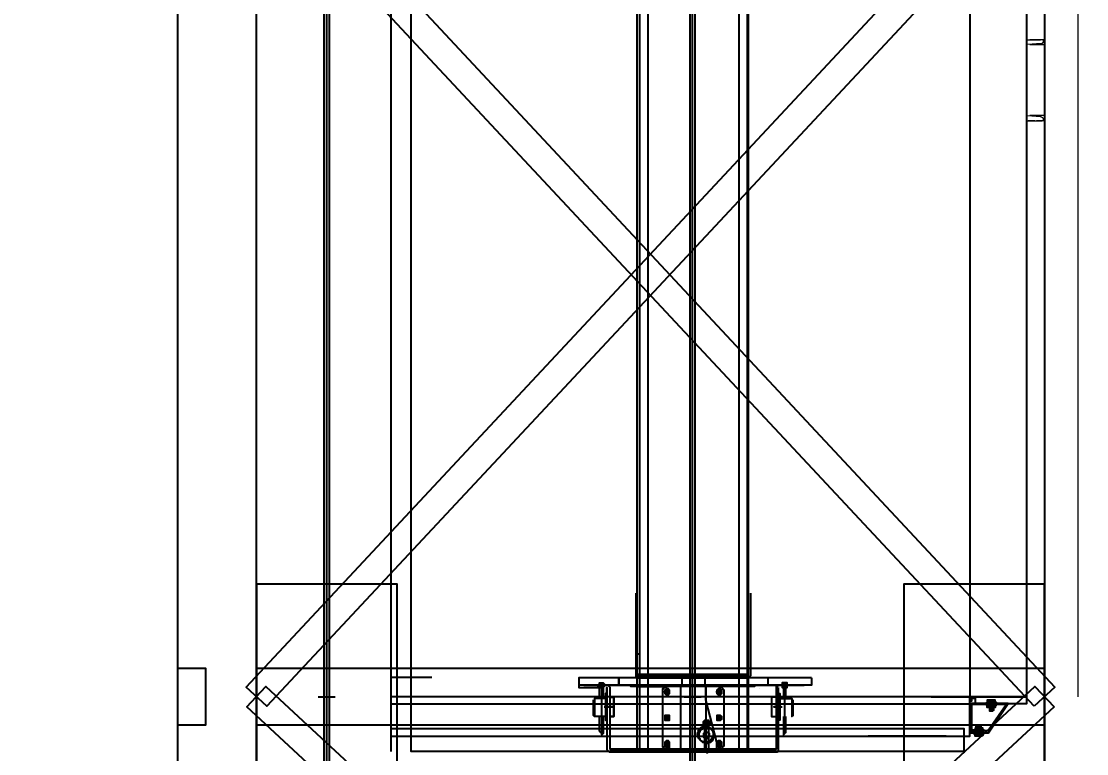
# Model space of a CAD drawing. Header units: millimetres. Extents: x -665 to 1024385, y -25305 to 3861.
# Drawn here: x 1233 to 3126, y -21864 to -20562 of the extents above; entities that cross this region are included whole.
import ezdxf

# ---------------------------------------------------------------- set-up
doc = ezdxf.new("R2010")
doc.units = ezdxf.units.MM
doc.linetypes.add('$2$ACAD_ISO02W100', pattern=[15, 12, -3])
doc.layers.add('$2$DL', color=8, linetype='$2$ACAD_ISO02W100', lineweight=0)
for name, color, linetype in [('$2$PDF_0', 7, 'Continuous'), ('AA_Rail', 7, 'Continuous'), ('Steel', 7, 'Continuous')]:
    doc.layers.add(name, color=color, linetype=linetype)
doc.layers.add('AA_Datum', color=7, linetype='Continuous', plot=False)
doc.styles.add('Century Gothic$001H0', font='cent.shx')
doc.dimstyles.new('Copy of ISO-25', dxfattribs={"dimtxt": 250, "dimasz": 80, "dimexe": 1.25, "dimexo": 0.625, "dimtad": 1, "dimtxsty": 'Century Gothic$001H0', "dimblk": 'ARCHTICK', "dimcen": 2.5, "dimadec": 0, "dimazin": 0, "dimtfac": 1, "dimtmove": 0, "dimatfit": 3, "dimfxl": 1, "dimarcsym": 0})

# ---------------------------------------------------------------- blocks, each defined once
blk = doc.blocks.new('_ArchTick')
at = {"color": 0, "linetype": 'ByBlock', "const_width": 0.15}
blk.add_lwpolyline([(-0.5, -0.5), (0.5, 0.5)], dxfattribs=at)
blk = doc.blocks.new('*D95')
at = {"color": 0, "lineweight": -2, "transparency": 16777216}
for p, q in [((3250, -5562.4), (249.4, -5562.4)), ((250.6, -23062.4), (250.6, -5562.4)), ((3250, -23062.4), (249.4, -23062.4))]:
    blk.add_line(p, q, dxfattribs=at)
at = {"layer": 'Defpoints', "color": 0, "transparency": 16777216}
for p in [(250.6, -5562.4), (3250.6, -5562.4), (3250.6, -23062.4)]:
    blk.add_point(p, dxfattribs=at)
at = {"color": 0, "lineweight": -2, "transparency": 16777216, "xscale": 80, "yscale": 80, "zscale": 80}
for p, rotation in [((250.6, -5562.4), 90), ((250.6, -23062.4), 270)]:
    blk.add_blockref('_ArchTick', p, dxfattribs=dict(at, rotation=rotation))
at = {"color": 0, "transparency": 16777216, "insert": (125, -14312.4), "char_height": 250, "attachment_point": 5, "rotation": 90, "style": 'Century Gothic$001H0'}
blk.add_mtext('SHAFT TOTAL HEIGHT 17500', dxfattribs=at)

msp = doc.modelspace()

# ---------------------------------------------------------------- linework, layer by layer
at = {"layer": '$2$DL', "ltscale": 2, "transparency": 33554666}
for p, q in [((3048.647, -20595.247), (3019.498, -20595.234)), ((3019.498, -20595.247), (3048.938, -20595.247)), ((3048.645, -20604.225), (3019.498, -20604.212)), ((3048.626, -20729.915), (3019.498, -20729.903))]:
    msp.add_line(p, q, dxfattribs=at)
at = {"layer": '$2$DL'}
for p, q in [((3048.624, -20738.893), (3019.498, -20738.88)), ((3019.498, -20738.893), (3048.624, -20738.893))]:
    msp.add_line(p, q, dxfattribs=at)
at = {"layer": '$2$DL', "ltscale": 2, "transparency": 33554666}
for points in [[(3044.546, -20602.007), (3045.173, -20602.007), (3046.115, -20601.725), (3047.056, -20601.162), (3047.683, -20600.599), (3047.997, -20600.035), (3048.624, -20599.19), (3048.938, -20598.345), (3048.938, -20597.782), (3048.938, -20595.247), (3019.498, -20595.247)], [(3044.546, -20602.007), (3044.546, -20602.007), (3019.498, -20603.749)], [(3019.498, -20738.893), (3048.624, -20738.893), (3048.624, -20736.64), (3048.624, -20735.795), (3048.311, -20734.95), (3047.683, -20734.105), (3047.369, -20733.542), (3046.428, -20732.978), (3045.801, -20732.697), (3044.86, -20732.415), (3043.919, -20732.133), (3019.498, -20730.383)]]:
    msp.add_lwpolyline(points, dxfattribs=at)
at = {"layer": '$2$PDF_0', "lineweight": 25}
for points in [[(2908.024, -21859.987), (1925.625, -21859.987), (1925.625, -19462.368), (2925.625, -19462.368), (2925.625, -19874.898), (2986.251, -19874.898), (2986.251, -19845.05), (2988.207, -19845.05), (2988.207, -19874.898), (2988.207, -19876.654), (2986.251, -19876.654), (2925.625, -19876.654), (2923.669, -19874.898), (2923.669, -19462.368)], [(1925.625, -21859.987), (1925.625, -19562.368)], [(2524.603, -21860.217), (2524.603, -20008.785), (2326.688, -20008.785), (2326.688, -21860.217)], [(2330.991, -20008.785), (2330.991, -21860.217)], [(2346.049, -20008.785), (2346.049, -21860.217)], [(2507.393, -20008.785), (2507.393, -21860.217)], [(2522.452, -20008.785), (2522.452, -21860.217)], [(2324.537, -21578.404), (2324.537, -21722.537), (2324.537, -21724.689), (2324.537, -21726.84), (2326.688, -21726.84), (2326.688, -21728.991), (2328.839, -21728.991), (2522.452, -21728.991), (2524.603, -21728.991), (2526.754, -21726.84), (2528.905, -21724.689), (2528.905, -21722.537), (2528.905, -21578.404)], [(2326.688, -21580.555), (2326.688, -21724.689), (2524.603, -21724.689), (2524.603, -21580.555)], [(2326.688, -21685.966), (2330.991, -21685.966)], [(2522.452, -21685.966), (2524.603, -21685.966)], [(2326.688, -21722.537), (2524.603, -21722.537)], [(2636.468, -21728.991), (2223.428, -21728.991), (2223.428, -21746.201), (2262.151, -21746.201)], [(2262.151, -21741.898), (2223.428, -21741.898)], [(2260, -21765.562), (2260, -21748.352), (2260, -21746.201), (2260, -21744.05), (2257.848, -21744.05), (2257.848, -21741.898), (2260, -21739.747), (2260, -21737.596), (2262.151, -21737.596), (2264.302, -21737.596), (2266.453, -21737.596), (2268.605, -21739.747), (2268.605, -21741.898), (2268.605, -21744.05), (2266.453, -21746.201), (2266.453, -21748.352), (2266.453, -21765.562)], [(2264.302, -21765.562), (2264.302, -21748.352), (2264.302, -21746.201), (2264.302, -21744.05), (2266.453, -21744.05), (2266.453, -21741.898), (2266.453, -21739.747), (2264.302, -21739.747), (2262.151, -21739.747), (2262.151, -21741.898), (2260, -21741.898), (2262.151, -21741.898), (2262.151, -21744.05), (2262.151, -21746.201), (2264.302, -21746.201), (2264.302, -21748.352)], [(2268.605, -21744.05), (2268.605, -21744.05)], [(2279.361, -21855.915), (2279.361, -21746.201), (2277.21, -21744.05), (2277.21, -21741.898), (2275.058, -21741.898), (2272.907, -21741.898), (2275.058, -21741.898), (2277.21, -21744.05), (2279.361, -21746.201)], [(2272.907, -21804.285), (2272.907, -21746.201), (2272.907, -21853.763), (2272.907, -21855.915), (2275.058, -21858.066), (2277.21, -21860.217), (2279.361, -21860.217), (2574.082, -21860.217), (2576.233, -21860.217), (2578.384, -21858.066), (2578.384, -21855.915), (2578.384, -21853.763), (2578.384, -21746.201)], [(2636.468, -21728.991), (2636.468, -21741.898), (2580.535, -21741.898), (2578.384, -21741.898), (2576.233, -21741.898), (2576.233, -21744.05), (2574.082, -21744.05), (2574.082, -21746.201), (2574.082, -21855.915), (2279.361, -21855.915), (2574.082, -21855.915)], [(2328.839, -21744.05), (2371.864, -21744.05)], [(2404.133, -21744.05), (2404.133, -21855.915)], [(2406.284, -21728.991), (2406.284, -21741.898), (2406.284, -21744.05)], [(2468.67, -21855.915), (2468.67, -21843.007), (2449.309, -21767.713), (2449.309, -21744.05), (2449.309, -21855.915), (2449.309, -21858.066), (2447.158, -21855.915), (2447.158, -21830.1), (2447.158, -21815.041), (2447.158, -21812.89), (2447.158, -21810.738), (2445.007, -21810.738), (2445.007, -21808.587), (2445.007, -21806.436), (2447.158, -21804.285), (2449.309, -21804.285), (2451.46, -21804.285), (2453.612, -21804.285), (2453.612, -21806.436), (2455.763, -21806.436), (2455.763, -21808.587), (2455.763, -21810.738), (2453.612, -21810.738), (2453.612, -21812.89), (2453.612, -21815.041), (2453.612, -21830.1), (2453.612, -21860.217), (2451.46, -21862.368), (2449.309, -21860.217), (2449.309, -21830.1), (2449.309, -21815.041)], [(2447.158, -21728.991), (2447.158, -21741.898), (2447.158, -21744.05), (2447.158, -21741.898)], [(2524.603, -21744.05), (2481.578, -21744.05)], [(2559.023, -21728.991), (2559.023, -21741.898)], [(2591.291, -21765.562), (2591.291, -21748.352), (2591.291, -21746.201), (2593.443, -21746.201), (2593.443, -21744.05), (2593.443, -21741.898), (2593.443, -21739.747), (2593.443, -21737.596), (2591.291, -21737.596), (2589.14, -21737.596), (2586.989, -21737.596), (2584.838, -21737.596), (2584.838, -21739.747), (2584.838, -21741.898), (2584.838, -21744.05), (2584.838, -21746.201), (2586.989, -21746.201), (2586.989, -21748.352), (2586.989, -21765.562)], [(2589.14, -21765.562), (2589.14, -21748.352), (2589.14, -21746.201), (2586.989, -21744.05), (2586.989, -21741.898), (2586.989, -21739.747), (2589.14, -21739.747), (2591.291, -21739.747), (2591.291, -21741.898), (2591.291, -21744.05), (2589.14, -21746.201), (2589.14, -21748.352)], [(1889.439, -21832.606), (2917.802, -21832.606), (2917.802, -21762.368), (1889.439, -21762.368)], [(2264.302, -21806.436), (2264.302, -21754.806)], [(2380.469, -21748.352), (2380.469, -21759.108), (2380.469, -21750.503), (2380.469, -21752.655), (2382.621, -21752.655), (2382.621, -21754.806), (2380.469, -21754.806), (2380.469, -21756.957), (2378.318, -21756.957), (2378.318, -21754.806), (2376.167, -21754.806), (2376.167, -21752.655), (2378.318, -21752.655), (2378.318, -21750.503), (2380.469, -21750.503)], [(2376.167, -21754.806), (2384.772, -21752.655), (2376.167, -21754.806)], [(2380.469, -21750.503), (2380.469, -21750.503)], [(2380.469, -21756.957), (2380.469, -21756.957)], [(2468.67, -21754.806), (2477.275, -21752.655), (2468.67, -21754.806)], [(2468.67, -21752.655), (2468.67, -21752.655)], [(2472.973, -21750.503), (2472.973, -21750.503)], [(2472.973, -21756.957), (2472.973, -21756.957)], [(2543.964, -21748.352), (2543.964, -21748.352)], [(2574.082, -21763.411), (2565.477, -21763.411), (2565.477, -21797.831), (2574.082, -21797.831)], [(2589.14, -21806.436), (2589.14, -21754.806)], [(2849.354, -21762.368), (2917.802, -21762.368), (2855.221, -21762.368)], [(2986.251, -21774.273), (3019.498, -21774.273), (3019.498, -21762.368), (3017.542, -21762.368), (2917.802, -21762.368), (2962.783, -21762.368)], [(2931.492, -21762.368), (2917.802, -21762.368), (2917.802, -21768.321), (2917.802, -21769.511), (2919.758, -21769.511), (2921.714, -21769.511), (2921.714, -21768.321), (2921.714, -21764.749), (2923.669, -21764.749), (2927.581, -21764.749), (2927.581, -21773.083), (2927.581, -21774.273), (2929.536, -21774.273), (2951.049, -21774.273)], [(2923.669, -21764.749), (2923.669, -21764.749)], [(2954.96, -21762.368), (2945.182, -21762.368)], [(2917.802, -21775.464), (1889.439, -21775.464)], [(2270.756, -21765.562), (2251.395, -21765.562), (2251.395, -21797.831), (2249.243, -21795.68), (2249.243, -21767.713)], [(2268.605, -21780.621), (2283.663, -21780.621), (2268.605, -21780.621)], [(2582.686, -21780.621), (2569.779, -21780.621), (2584.838, -21780.621)], [(2580.535, -21765.562), (2602.048, -21765.562), (2602.048, -21797.831), (2604.199, -21795.68), (2604.199, -21767.713)], [(2921.714, -21774.273), (2921.714, -21774.273)], [(2954.96, -21776.654), (2953.004, -21777.845), (2953.004, -21781.416), (2951.049, -21781.416), (2949.093, -21781.416), (2949.093, -21777.845), (2962.783, -21777.845), (2962.783, -21781.416), (2960.827, -21781.416), (2956.916, -21781.416), (2954.96, -21781.416), (2953.004, -21781.416), (2953.004, -21786.178), (2953.004, -21787.368), (2958.872, -21787.368), (2960.827, -21786.178), (2960.827, -21781.416)], [(2949.093, -21781.416), (2949.093, -21781.416)], [(2960.827, -21768.321), (2951.049, -21768.321)], [(2960.827, -21777.845), (2960.827, -21781.416), (2951.049, -21781.416)], [(2954.96, -21773.083), (2953.004, -21771.892), (2953.004, -21769.511)], [(2956.916, -21788.559), (2956.916, -21767.13)], [(2956.916, -21768.321), (2956.916, -21768.321)], [(2956.916, -21771.892), (2956.916, -21768.321), (2956.916, -21771.892)], [(2958.872, -21773.083), (2956.916, -21771.892)], [(2958.872, -21776.654), (2956.916, -21777.845)], [(2960.827, -21769.511), (2960.827, -21771.892)], [(2960.827, -21774.273), (2966.694, -21774.273)], [(2960.827, -21781.416), (2960.827, -21781.416)], [(2270.756, -21797.831), (2251.395, -21797.831)], [(2264.302, -21823.646), (2262.151, -21825.797), (2260, -21823.646), (2260, -21797.831)], [(2266.453, -21797.831), (2266.453, -21827.948), (2264.302, -21830.1), (2264.302, -21827.948), (2264.302, -21797.831)], [(2376.167, -21799.982), (2376.167, -21799.982)], [(2380.469, -21795.68), (2380.469, -21804.285), (2380.469, -21795.68)], [(2380.469, -21797.831), (2380.469, -21797.831)], [(2382.621, -21799.982), (2382.621, -21799.982)], [(2384.772, -21799.982), (2384.772, -21799.982)], [(2468.67, -21799.982), (2468.67, -21799.982)], [(2472.973, -21795.68), (2472.973, -21804.285), (2472.973, -21795.68)], [(2472.973, -21795.68), (2472.973, -21804.285), (2472.973, -21795.68)], [(2472.973, -21797.831), (2472.973, -21797.831)], [(2475.124, -21799.982), (2475.124, -21799.982)], [(2477.275, -21799.982), (2477.275, -21799.982)], [(2586.989, -21797.831), (2586.989, -21827.948), (2586.989, -21830.1), (2589.14, -21827.948), (2589.14, -21797.831)], [(2589.14, -21823.646), (2591.291, -21825.797), (2591.291, -21823.646), (2591.291, -21797.831)], [(2908.024, -21862.368), (2908.024, -21819.511), (1889.439, -21819.511)], [(2380.469, -21804.285), (2380.469, -21804.285)], [(2451.46, -21810.738), (2451.46, -21810.738)], [(2472.973, -21804.285), (2472.973, -21804.285)], [(2939.315, -21818.321), (2927.581, -21818.321)], [(2929.536, -21821.892), (2929.536, -21818.321)], [(2933.448, -21833.797), (2933.448, -21812.368)], [(2937.359, -21818.321), (2937.359, -21821.892)], [(2380.469, -21840.856), (2380.469, -21851.612), (2380.469, -21840.856)], [(2472.973, -21840.856), (2472.973, -21851.612), (2472.973, -21840.856)], [(2472.973, -21840.856), (2472.973, -21851.612), (2472.973, -21840.856)], [(2876.067, -21832.606), (2737.213, -21832.606)], [(2929.536, -21829.035), (2929.536, -21831.416), (2929.536, -21832.606), (2927.581, -21832.606), (2927.581, -21831.416), (2927.581, -21829.035), (2941.27, -21829.035), (2941.27, -21831.416), (2939.315, -21831.416), (2939.315, -21832.606), (2937.359, -21832.606), (2937.359, -21831.416), (2935.403, -21832.606), (2931.492, -21832.606), (2929.536, -21831.416)], [(2927.581, -21831.416), (2927.581, -21831.416)], [(2939.315, -21832.606), (2927.581, -21832.606)], [(2931.492, -21827.844), (2931.492, -21829.035)], [(2935.403, -21827.844), (2935.403, -21829.035)], [(2937.359, -21831.416), (2937.359, -21829.035)], [(2937.359, -21831.416), (2937.359, -21831.416)], [(2376.167, -21847.31), (2384.772, -21845.158), (2376.167, -21847.31)], [(2380.469, -21843.007), (2380.469, -21843.007)], [(2380.469, -21849.461), (2380.469, -21849.461)], [(2384.772, -21855.915), (2384.772, -21843.007)], [(2468.67, -21847.31), (2477.275, -21845.158), (2468.67, -21847.31)], [(2468.67, -21845.158), (2468.67, -21845.158)], [(2472.973, -21843.007), (2472.973, -21843.007)], [(2472.973, -21849.461), (2472.973, -21849.461)]]:
    msp.add_lwpolyline(points, dxfattribs=at)
for points in [[(2917.802, -19876.654), (2917.802, -21762.368), (3019.498, -21762.368), (3019.498, -19876.654)], [(2232.033, -21741.898), (2623.56, -21741.898)], [(2294.42, -21741.898), (2294.42, -21728.991)], [(2535.359, -21741.898), (2535.359, -21744.05), (2315.932, -21744.05), (2315.932, -21741.898)], [(2380.469, -21744.05), (2378.318, -21746.201), (2376.167, -21746.201), (2374.016, -21746.201), (2374.016, -21748.352), (2371.864, -21748.352), (2371.864, -21750.503), (2371.864, -21752.655), (2371.864, -21754.806), (2371.864, -21847.31), (2371.864, -21849.461), (2371.864, -21851.612), (2374.016, -21851.612), (2374.016, -21853.763), (2376.167, -21853.763), (2378.318, -21855.915), (2380.469, -21855.915), (2472.973, -21855.915), (2475.124, -21855.915), (2475.124, -21853.763), (2477.275, -21853.763), (2479.427, -21851.612), (2481.578, -21849.461), (2481.578, -21847.31), (2481.578, -21754.806), (2481.578, -21752.655), (2481.578, -21750.503), (2479.427, -21748.352), (2477.275, -21746.201), (2475.124, -21746.201), (2472.973, -21744.05)], [(2272.907, -21756.957), (2270.756, -21756.957), (2270.756, -21804.285), (2272.907, -21804.285)], [(2272.907, -21756.957), (2270.756, -21756.957), (2270.756, -21804.285), (2272.907, -21804.285)], [(2279.361, -21797.831), (2285.815, -21797.831), (2285.815, -21763.411), (2279.361, -21763.411), (2285.815, -21763.411), (2285.815, -21797.831)], [(2384.772, -21754.806), (2384.772, -21752.655), (2384.772, -21750.503), (2382.621, -21750.503), (2382.621, -21748.352), (2380.469, -21748.352), (2378.318, -21748.352), (2378.318, -21750.503), (2376.167, -21750.503), (2376.167, -21752.655), (2376.167, -21754.806), (2376.167, -21756.957), (2378.318, -21759.108), (2380.469, -21759.108), (2382.621, -21759.108), (2382.621, -21756.957), (2384.772, -21756.957)], [(2477.275, -21754.806), (2477.275, -21752.655), (2477.275, -21750.503), (2475.124, -21750.503), (2475.124, -21748.352), (2472.973, -21748.352), (2470.822, -21748.352), (2470.822, -21750.503), (2468.67, -21750.503), (2468.67, -21752.655), (2468.67, -21754.806), (2468.67, -21756.957), (2470.822, -21759.108), (2472.973, -21759.108), (2475.124, -21759.108), (2475.124, -21756.957), (2477.275, -21756.957)], [(2472.973, -21750.503), (2472.973, -21752.655), (2475.124, -21752.655), (2475.124, -21754.806), (2472.973, -21754.806), (2472.973, -21756.957), (2470.822, -21756.957), (2470.822, -21754.806), (2468.67, -21754.806), (2468.67, -21752.655), (2470.822, -21752.655), (2470.822, -21750.503), (2472.973, -21750.503), (2472.973, -21759.108), (2472.973, -21748.352), (2472.973, -21759.108), (2472.973, -21750.503), (2472.973, -21752.655), (2475.124, -21752.655), (2475.124, -21754.806), (2472.973, -21754.806), (2472.973, -21756.957), (2470.822, -21756.957), (2470.822, -21754.806), (2468.67, -21754.806), (2468.67, -21752.655), (2470.822, -21752.655), (2470.822, -21750.503)], [(2477.275, -21754.806), (2468.67, -21752.655), (2477.275, -21754.806), (2477.275, -21752.655), (2477.275, -21750.503), (2475.124, -21750.503), (2475.124, -21748.352), (2472.973, -21748.352), (2470.822, -21748.352), (2470.822, -21750.503), (2468.67, -21750.503), (2468.67, -21752.655), (2468.67, -21754.806), (2468.67, -21756.957), (2470.822, -21759.108), (2472.973, -21759.108), (2475.124, -21759.108), (2475.124, -21756.957), (2477.275, -21756.957)], [(2578.384, -21756.957), (2580.535, -21756.957), (2580.535, -21804.285), (2578.384, -21804.285)], [(2943.226, -21823.083), (2943.226, -21821.892), (2921.714, -21821.892), (2921.714, -21775.464), (2980.384, -21775.464), (2982.34, -21775.464), (2982.34, -21776.654), (2951.049, -21821.892), (2951.049, -21823.083), (2917.802, -21823.083), (2917.802, -21826.654), (2951.049, -21826.654), (2986.251, -21774.273), (2921.714, -21774.273), (2919.758, -21774.273), (2919.758, -21775.464), (2917.802, -21775.464), (2917.802, -21820.702), (2917.802, -21821.892), (2919.758, -21821.892), (2919.758, -21823.083), (2921.714, -21823.083)], [(2949.093, -21773.083), (2949.093, -21771.892), (2964.739, -21771.892), (2964.739, -21773.083), (2964.739, -21774.273), (2947.137, -21774.273), (2947.137, -21773.083), (2964.739, -21773.083)], [(2964.739, -21776.654), (2947.137, -21776.654), (2947.137, -21775.464), (2964.739, -21775.464), (2964.739, -21776.654), (2949.093, -21776.654), (2949.093, -21777.845), (2964.739, -21777.845)], [(2962.783, -21771.892), (2962.783, -21769.511), (2962.783, -21768.321), (2960.827, -21768.321), (2960.827, -21769.511), (2956.916, -21768.321), (2954.96, -21768.321), (2953.004, -21769.511), (2951.049, -21768.321), (2949.093, -21768.321), (2949.093, -21769.511), (2949.093, -21771.892)], [(2376.167, -21799.982), (2384.772, -21799.982), (2384.772, -21797.831), (2384.772, -21795.68), (2382.621, -21795.68), (2380.469, -21795.68), (2378.318, -21795.68), (2376.167, -21795.68), (2376.167, -21797.831), (2376.167, -21799.982), (2376.167, -21802.133), (2376.167, -21804.285), (2378.318, -21804.285), (2380.469, -21804.285), (2382.621, -21804.285), (2384.772, -21804.285), (2384.772, -21802.133), (2384.772, -21799.982)], [(2380.469, -21804.285), (2380.469, -21802.133), (2378.318, -21802.133), (2378.318, -21799.982), (2376.167, -21799.982), (2378.318, -21799.982), (2378.318, -21797.831), (2380.469, -21797.831), (2380.469, -21795.68), (2380.469, -21797.831), (2382.621, -21797.831), (2382.621, -21799.982), (2382.621, -21802.133), (2380.469, -21802.133)], [(2468.67, -21799.982), (2477.275, -21799.982), (2477.275, -21797.831), (2475.124, -21795.68), (2472.973, -21795.68), (2470.822, -21795.68), (2468.67, -21795.68), (2468.67, -21797.831), (2468.67, -21799.982), (2468.67, -21802.133), (2468.67, -21804.285), (2470.822, -21804.285), (2472.973, -21804.285), (2475.124, -21804.285), (2477.275, -21802.133), (2477.275, -21799.982)], [(2472.973, -21804.285), (2472.973, -21802.133), (2470.822, -21802.133), (2470.822, -21799.982), (2468.67, -21799.982), (2470.822, -21799.982), (2470.822, -21797.831), (2472.973, -21797.831), (2472.973, -21795.68), (2472.973, -21797.831), (2475.124, -21797.831), (2475.124, -21799.982), (2475.124, -21802.133), (2472.973, -21802.133)], [(2477.275, -21799.982), (2468.67, -21799.982), (2477.275, -21799.982), (2477.275, -21797.831), (2475.124, -21795.68), (2472.973, -21795.68), (2470.822, -21795.68), (2468.67, -21795.68), (2468.67, -21797.831), (2468.67, -21799.982), (2468.67, -21802.133), (2468.67, -21804.285), (2470.822, -21804.285), (2472.973, -21804.285), (2475.124, -21804.285), (2477.275, -21802.133)], [(2468.67, -21799.982), (2470.822, -21799.982), (2470.822, -21797.831), (2472.973, -21797.831), (2472.973, -21795.68), (2472.973, -21797.831), (2475.124, -21797.831), (2475.124, -21799.982), (2475.124, -21802.133), (2472.973, -21802.133), (2472.973, -21804.285), (2470.822, -21802.133), (2470.822, -21799.982)], [(2464.368, -21830.1), (2464.368, -21827.948), (2462.217, -21825.797), (2462.217, -21823.646), (2460.065, -21821.495), (2457.914, -21819.343), (2455.763, -21819.343), (2453.612, -21817.192), (2451.46, -21817.192), (2447.158, -21817.192), (2445.007, -21817.192), (2442.856, -21819.343), (2440.704, -21821.495), (2438.553, -21821.495), (2438.553, -21823.646), (2436.402, -21827.948), (2436.402, -21830.1), (2436.402, -21832.251), (2436.402, -21834.402), (2438.553, -21836.553), (2438.553, -21838.705), (2440.704, -21840.856), (2442.856, -21843.007), (2445.007, -21843.007), (2447.158, -21845.158), (2451.46, -21845.158), (2453.612, -21845.158), (2455.763, -21843.007), (2457.914, -21843.007), (2460.065, -21840.856), (2462.217, -21838.705), (2462.217, -21836.553), (2464.368, -21834.402)], [(2447.158, -21810.738), (2447.158, -21808.587), (2447.158, -21806.436), (2449.309, -21806.436), (2451.46, -21806.436), (2451.46, -21808.587), (2453.612, -21808.587), (2451.46, -21808.587), (2451.46, -21810.738), (2451.46, -21812.89), (2449.309, -21812.89), (2449.309, -21815.041), (2449.309, -21812.89), (2449.309, -21810.738)], [(2941.27, -21821.892), (2941.27, -21818.321), (2939.315, -21818.321), (2937.359, -21818.321), (2935.403, -21818.321), (2931.492, -21818.321), (2929.536, -21818.321), (2927.581, -21818.321), (2927.581, -21821.892)], [(2937.359, -21814.749), (2937.359, -21818.321), (2929.536, -21818.321), (2929.536, -21814.749)], [(2384.772, -21847.31), (2384.772, -21845.158), (2384.772, -21843.007), (2382.621, -21843.007), (2382.621, -21840.856), (2380.469, -21840.856), (2378.318, -21840.856), (2378.318, -21843.007), (2376.167, -21843.007), (2376.167, -21845.158), (2376.167, -21847.31), (2376.167, -21849.461), (2378.318, -21849.461), (2378.318, -21851.612), (2380.469, -21851.612), (2382.621, -21851.612), (2382.621, -21849.461), (2384.772, -21849.461)], [(2455.763, -21830.1), (2455.763, -21827.948), (2453.612, -21827.948), (2453.612, -21825.797), (2451.46, -21825.797), (2449.309, -21825.797), (2447.158, -21825.797), (2445.007, -21827.948), (2445.007, -21830.1), (2445.007, -21832.251), (2445.007, -21834.402), (2447.158, -21834.402), (2447.158, -21836.553), (2449.309, -21836.553), (2451.46, -21836.553), (2453.612, -21834.402), (2455.763, -21832.251)], [(2477.275, -21847.31), (2477.275, -21845.158), (2477.275, -21843.007), (2475.124, -21843.007), (2475.124, -21840.856), (2472.973, -21840.856), (2470.822, -21840.856), (2470.822, -21843.007), (2468.67, -21843.007), (2468.67, -21845.158), (2468.67, -21847.31), (2468.67, -21849.461), (2470.822, -21849.461), (2470.822, -21851.612), (2472.973, -21851.612), (2475.124, -21851.612), (2475.124, -21849.461), (2477.275, -21849.461)], [(2477.275, -21847.31), (2468.67, -21845.158), (2477.275, -21847.31), (2477.275, -21845.158), (2477.275, -21843.007), (2475.124, -21843.007), (2475.124, -21840.856), (2472.973, -21840.856), (2470.822, -21840.856), (2470.822, -21843.007), (2468.67, -21843.007), (2468.67, -21845.158), (2468.67, -21847.31), (2468.67, -21849.461), (2470.822, -21849.461), (2470.822, -21851.612), (2472.973, -21851.612), (2475.124, -21851.612), (2475.124, -21849.461), (2477.275, -21849.461)], [(2925.625, -21827.844), (2941.27, -21827.844), (2925.625, -21827.844), (2925.625, -21829.035), (2941.27, -21829.035), (2941.27, -21827.844), (2941.27, -21826.654), (2925.625, -21826.654)], [(2380.469, -21849.461), (2380.469, -21847.31), (2382.621, -21847.31), (2382.621, -21845.158), (2380.469, -21845.158), (2380.469, -21843.007), (2378.318, -21843.007), (2378.318, -21845.158), (2376.167, -21845.158), (2376.167, -21847.31), (2378.318, -21847.31), (2378.318, -21849.461)], [(2472.973, -21849.461), (2472.973, -21847.31), (2475.124, -21847.31), (2475.124, -21845.158), (2472.973, -21845.158), (2472.973, -21843.007), (2470.822, -21843.007), (2470.822, -21845.158), (2468.67, -21845.158), (2468.67, -21847.31), (2470.822, -21847.31), (2470.822, -21849.461)], [(2468.67, -21847.31), (2470.822, -21847.31), (2470.822, -21849.461), (2472.973, -21849.461), (2472.973, -21847.31), (2475.124, -21847.31), (2475.124, -21845.158), (2472.973, -21845.158), (2472.973, -21843.007), (2470.822, -21843.007), (2470.822, -21845.158), (2468.67, -21845.158)]]:
    msp.add_lwpolyline(points, close=True, dxfattribs=at)
msp.add_circle((2448.234, -21829.024), 13.983, dxfattribs=at)
for p, q in [((1889.439, -19462.368), (1889.439, -21859.987)), ((2917.802, -19876.654), (2917.802, -21762.368)), ((1962.242, -21728.023), (1889.439, -21728.023))]:
    msp.add_line(p, q)
at = {"color": 7, "linetype": 'Continuous', "lineweight": 20, "transparency": 33554666}
msp.add_line((3110.625, -21762.368), (3110.625, -19602.368), dxfattribs=at)
at = {"layer": 'AA_Datum'}
for p, q in [((1775.625, -23062.368), (1775.625, -5562.368)), ((2425.625, -23062.368), (2425.625, -5562.368)), ((1760.625, -21762.368), (1790.625, -21762.368)), ((2410.625, -21762.368), (2440.625, -21762.368))]:
    msp.add_line(p, q, dxfattribs=at)
at = {"layer": 'AA_Rail'}
for p, q in [((1770.975, -23062.368), (1770.975, -5562.368)), ((1780.275, -23062.368), (1780.275, -5562.368)), ((2421.125, -23062.368), (2421.125, -5562.368)), ((2430.125, -23062.368), (2430.125, -5562.368))]:
    msp.add_line(p, q, dxfattribs=at)
at = {"layer": 'Steel'}
for points in [[(1510.625, -23062.368), (1650.625, -23062.368), (1650.625, -5562.368), (1510.625, -5562.368)], [(3050.625, -23062.368), (3190.625, -23062.368), (3190.625, -5562.368), (3050.625, -5562.368)], [(3032.349, -21779.426), (1632.349, -20279.426), (1668.901, -20245.31), (3068.901, -21745.31)], [(3068.901, -20279.426), (1668.901, -21779.426), (1632.349, -21745.31), (3032.349, -20245.31)], [(1650.625, -21962.368), (1900.625, -21962.368), (1900.625, -21562.368), (1650.625, -21562.368)], [(2800.625, -21962.368), (3050.625, -21962.368), (3050.625, -21562.368), (2800.625, -21562.368)], [(1510.625, -21812.368), (1560.625, -21812.368), (1560.625, -21712.368), (1510.625, -21712.368)], [(1650.625, -21812.368), (3050.625, -21812.368), (3050.625, -21712.368), (1650.625, -21712.368)], [(3033.614, -23080.688), (1633.614, -21780.688), (1667.636, -21744.048), (3067.636, -23044.048)], [(3067.636, -21780.688), (1667.636, -23080.688), (1633.614, -23044.048), (3033.614, -21744.048)]]:
    msp.add_lwpolyline(points, close=True, dxfattribs=at)

# ---------------------------------------------------------------- dimensions: what is measured, and where the dimension line sits
dim = msp.add_linear_dim(base=(250.625, -5562.368), p1=(3250.625, -23062.368), p2=(3250.625, -5562.368), angle=90, text='SHAFT TOTAL HEIGHT <>', dimstyle='Copy of ISO-25')
dim.commit()
dim.dimension.update_dxf_attribs({"geometry": '*D95', "text_midpoint": (125, -14312.368)})

doc.saveas('drawing.dxf')
